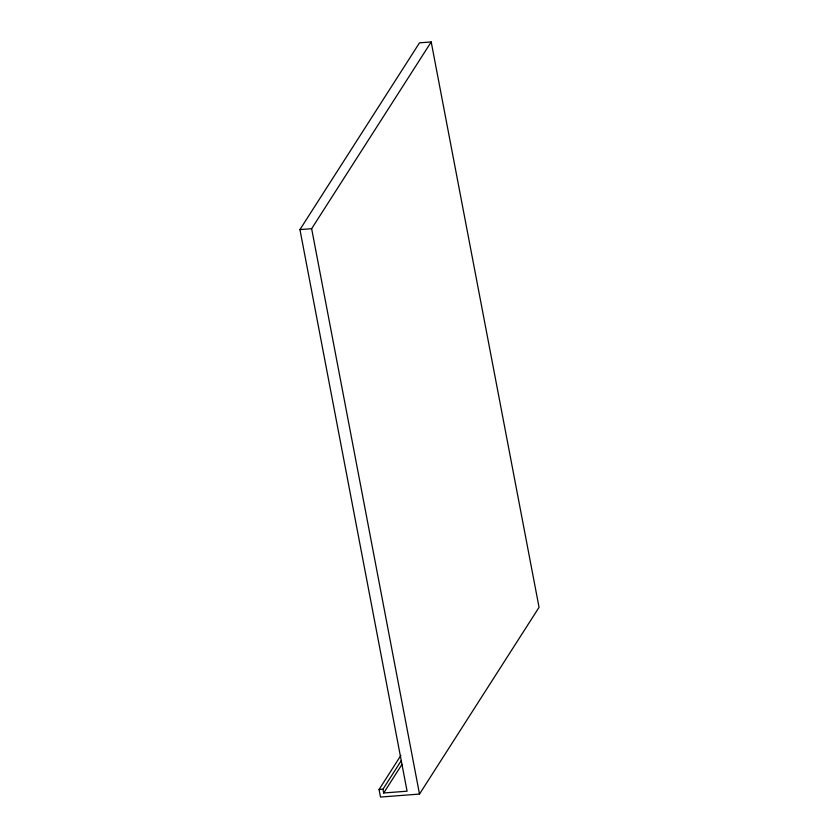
<?xml version="1.0" encoding="UTF-8"?>
<svg xmlns="http://www.w3.org/2000/svg" width="839" height="839" viewBox="0 0 839 839"><rect width="100%" height="100%" fill="white"/><g stroke="black" fill="none" stroke-linecap="round" stroke-linejoin="round"><path stroke-width="1.26" d="M401.252 760.658L382.962 789.216L383.685 792.981L407.083 791.198L299.942 229.582L419.5 42.841L431.204 41.95L539.058 607.331L419.5 794.072L380.497 797.05L379.06 789.509L400.864 755.457M419.5 794.072L311.647 228.69L431.204 41.95M383.685 792.981L401.965 764.423M299.942 229.582L311.647 228.69M379.06 789.509L382.962 789.216"/></g></svg>
